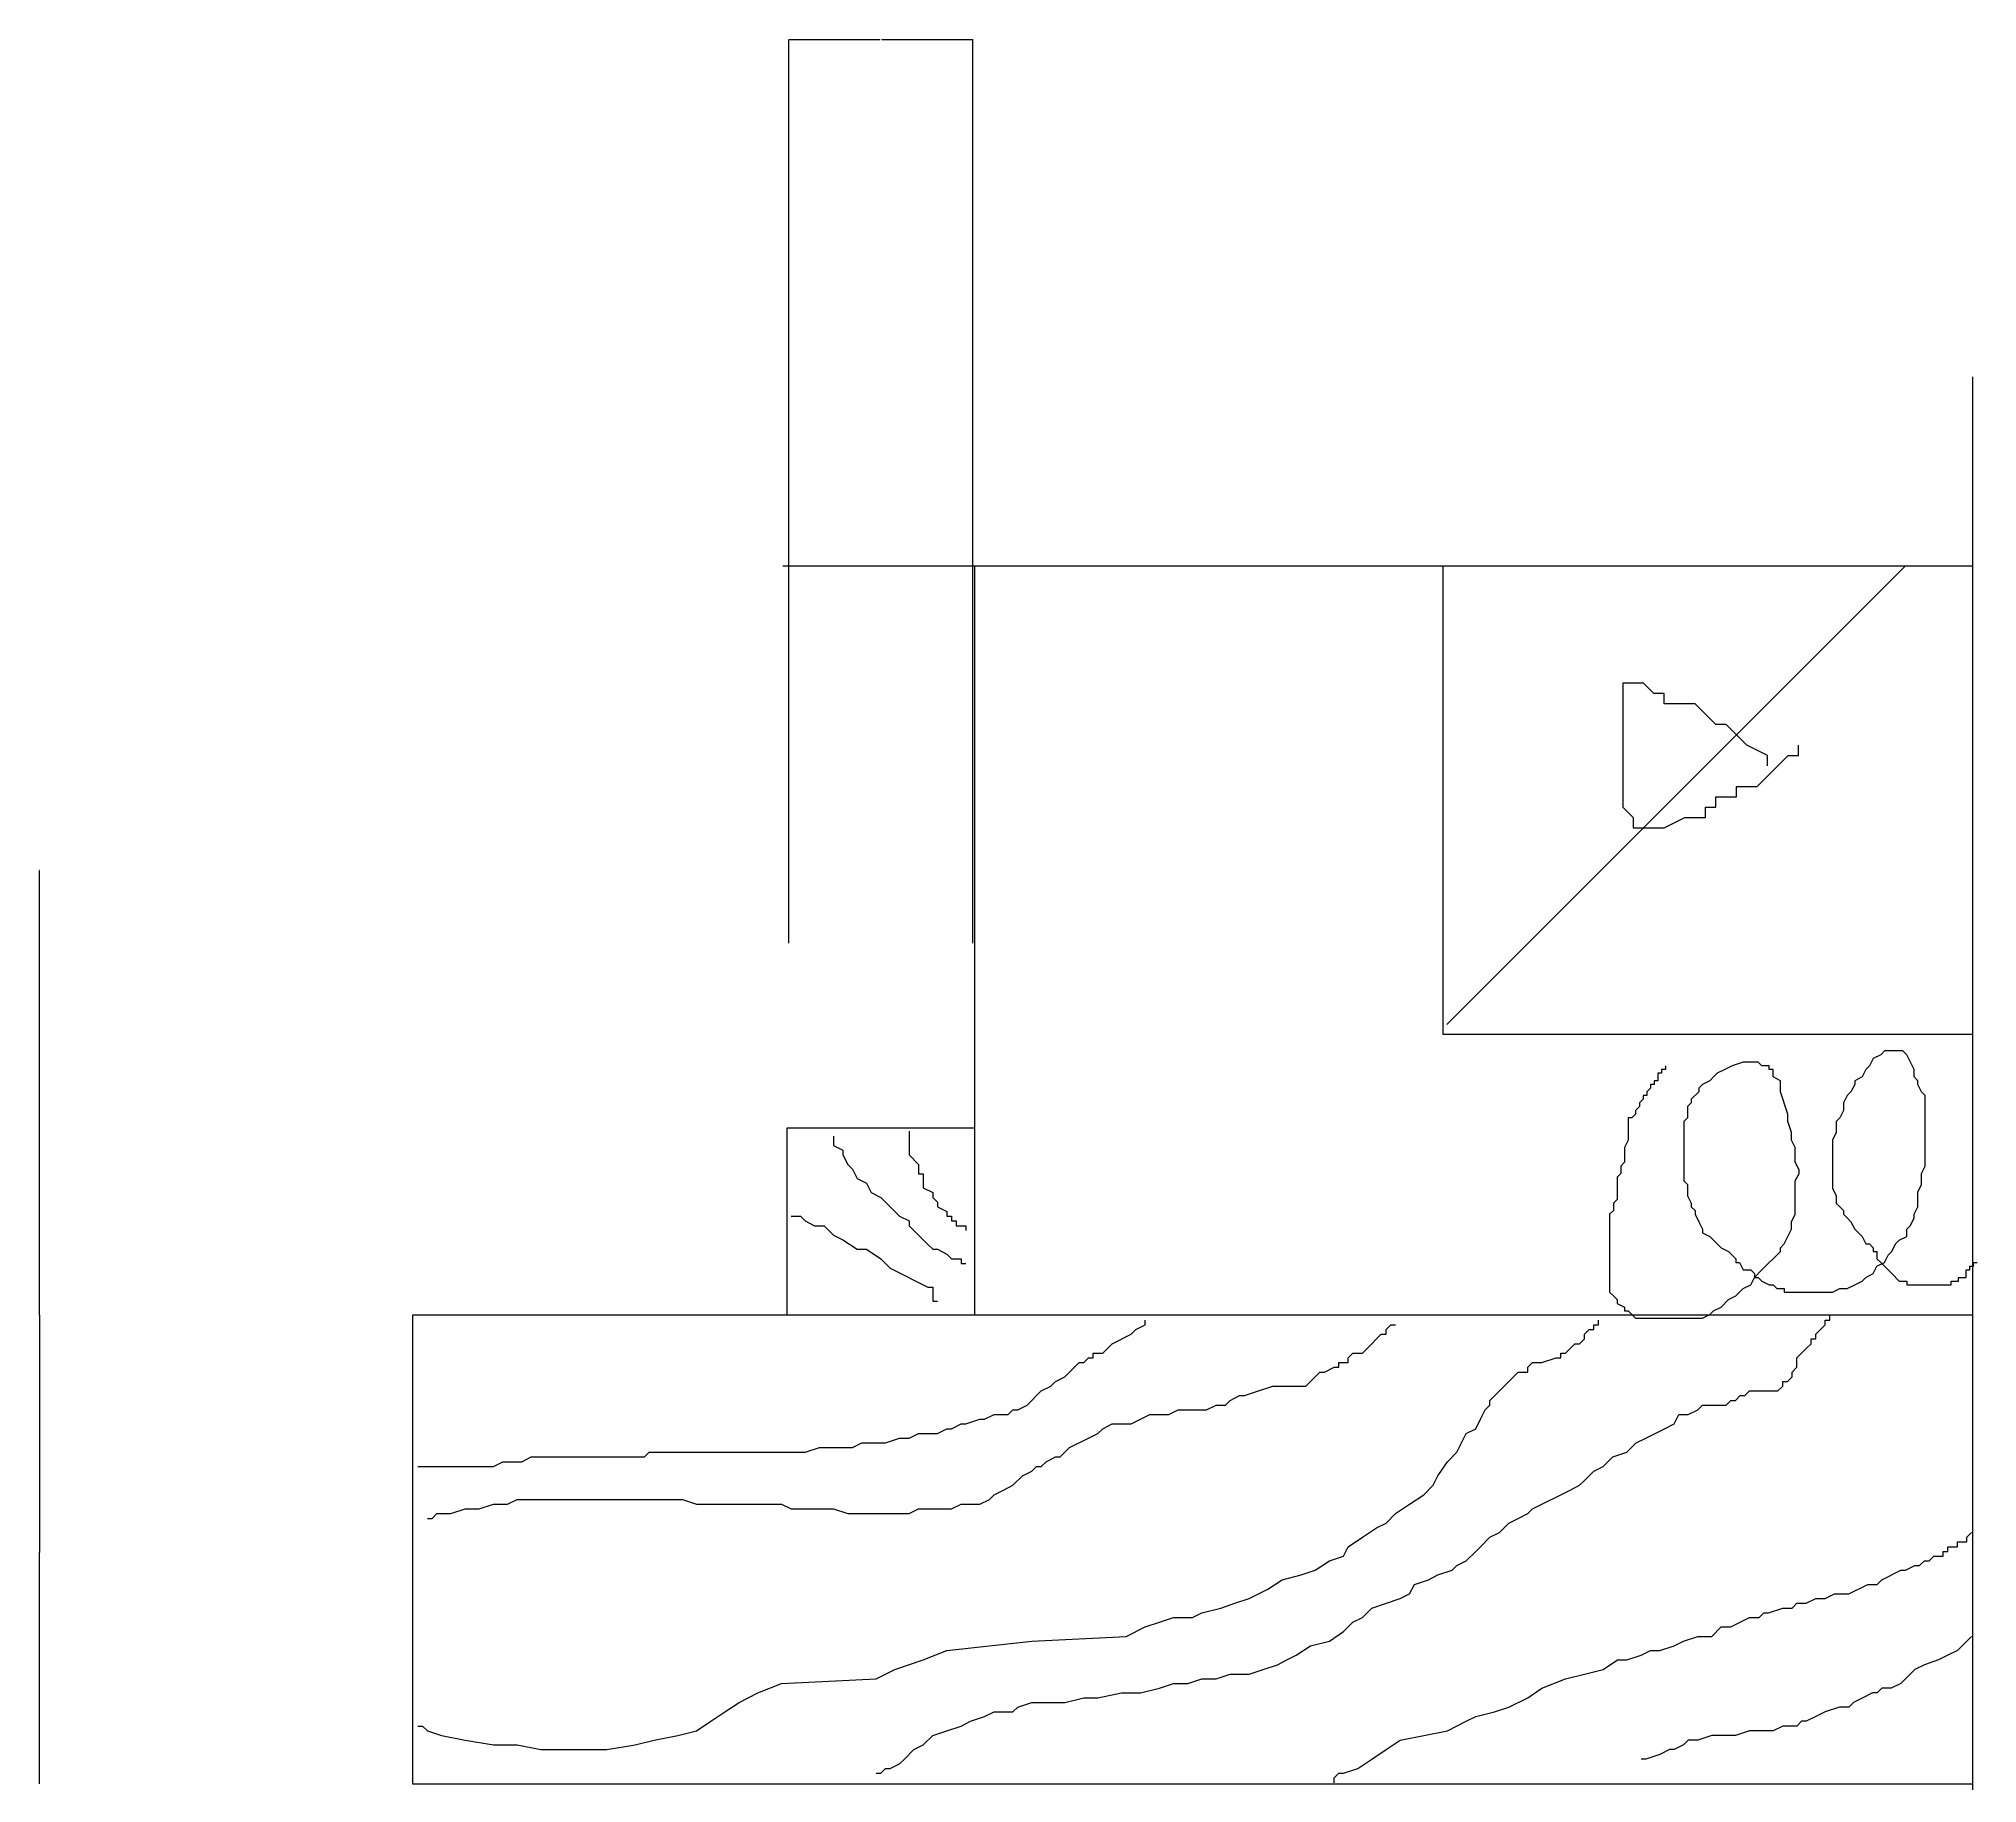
# Model space of a CAD drawing. Header units: metres. Extents: x 11444 to 31355, y -6738 to 16368.
# Drawn here: x 15639 to 17709, y 13963 to 15825 of the extents above; entities that cross this region are included whole.
import ezdxf

# ---------------------------------------------------------------- set-up
doc = ezdxf.new("R2010")
doc.units = ezdxf.units.M
doc.layers.add('LVTRY', color=6, linetype='Continuous')
doc.layers.add('WINDOW', color=3, linetype='Continuous')
doc.dimstyles.get("Standard").update_dxf_attribs({"dimtxt": 2.5, "dimasz": 2.5, "dimexe": 1.25, "dimexo": 0.625, "dimtad": 1, "dimcen": 2.5, "dimazin": 3, "dimtfac": 1, "dimtmove": 0, "dimatfit": 3})

# ---------------------------------------------------------------- blocks, each defined once
blk = doc.blocks.new('*D15')
for p, q in [((15639.93, 14462.13), (15639.93, 14208.84)), ((15639.68, 14208.84), (15639.43, 14208.84)), ((15639.93, 13962.13), (15639.93, 14208.84)), ((15639.93, 14208.84), (15639.93, 14208.84)), ((15640.18, 14208.84), (15640.43, 14208.84))]:
    blk.add_line(p, q)
at = {"layer": 'Defpoints'}
for p in [(15639.93, 14462.13), (15639.93, 14208.84), (15639.93, 13962.13)]:
    blk.add_point(p, dxfattribs=at)
at = {"layer": 'WINDOW', "insert": (15639.93, 14209.965), "char_height": 1, "attachment_point": 5}
blk.add_mtext('25', dxfattribs=at)
blk = doc.blocks.new('*D17')
for p, q in [((15639.68, 14936.87), (15639.43, 14936.87)), ((15639.93, 14666.59), (15639.93, 14936.87)), ((15639.93, 14462.13), (15639.93, 14936.87)), ((15639.93, 14936.87), (15639.93, 14936.87)), ((15640.18, 14936.87), (15640.43, 14936.87))]:
    blk.add_line(p, q)
at = {"layer": 'Defpoints'}
for p in [(15639.93, 14936.87), (15639.93, 14666.59), (15639.93, 14462.13)]:
    blk.add_point(p, dxfattribs=at)
at = {"layer": 'WINDOW', "insert": (15639.93, 14937.995), "char_height": 1, "attachment_point": 5}
blk.add_mtext('10', dxfattribs=at)
blk = doc.blocks.new('*D43')
for p, q in [((16439.99, 14859.52), (16439.99, 15824.04)), ((16440.24, 15824.04), (16537.225, 15824.04)), ((16539.225, 15824.04), (16636.21, 15824.04)), ((16636.46, 14859.52), (16636.46, 15824.04))]:
    blk.add_line(p, q)
at = {"layer": 'Defpoints'}
for p in [(16439.99, 15824.04), (16439.99, 14859.52), (16636.46, 14859.52)]:
    blk.add_point(p, dxfattribs=at)
at = {"layer": 'WINDOW', "insert": (16538.225, 15824.04), "char_height": 1, "attachment_point": 5}
blk.add_mtext('10', dxfattribs=at)

msp = doc.modelspace()

# ---------------------------------------------------------------- linework, layer by layer
at = {"layer": 'LVTRY'}
for p, q in [((17142.37, 14772.61), (17632.21, 15262.13)), ((17352.23, 15136.86), (17330.13, 15136.86)), ((17330.13, 15136.86), (17330.13, 15004.41)), ((17363.27, 15125.82), (17352.23, 15136.86)), ((17374.32, 15125.82), (17363.27, 15125.82)), ((17374.32, 15114.78), (17374.32, 15125.82)), ((17407.45, 15114.78), (17374.32, 15114.78)), ((17418.5, 15103.74), (17407.45, 15114.78)), ((17429.54, 15092.71), (17418.5, 15103.74)), ((17440.59, 15092.71), (17429.54, 15092.71)), ((17462.68, 15070.63), (17440.59, 15092.71)), ((17484.77, 15059.59), (17462.68, 15070.63)), ((17517.9, 15059.59), (17517.9, 15070.63)), ((17484.77, 15048.56), (17484.77, 15059.59)), ((17484.77, 15037.52), (17506.86, 15059.59)), ((17506.86, 15059.59), (17517.9, 15059.59)), ((17451.63, 15015.44), (17451.63, 15026.48)), ((17451.63, 15026.48), (17473.72, 15026.48)), ((17473.72, 15026.48), (17484.77, 15037.52)), ((17330.13, 15004.41), (17341.18, 14993.37)), ((17418.5, 14993.37), (17418.5, 15004.41)), ((17418.5, 15004.41), (17429.54, 15004.41)), ((17429.54, 15004.41), (17429.54, 15015.44)), ((17429.54, 15015.44), (17451.63, 15015.44)), ((17341.18, 14993.37), (17341.18, 14982.33)), ((17374.32, 14982.33), (17396.41, 14993.37)), ((17396.41, 14993.37), (17418.5, 14993.37)), ((17341.18, 14982.33), (17374.32, 14982.33)), ((17597.62, 14736.37), (17593.66, 14728.44)), ((17605.55, 14740.33), (17597.62, 14736.37)), ((17609.52, 14744.29), (17605.55, 14740.33)), ((17629.34, 14744.29), (17609.52, 14744.29)), ((17633.3, 14740.33), (17629.34, 14744.29)), ((17637.26, 14732.4), (17633.3, 14740.33)), ((17371.68, 14720.52), (17367.72, 14720.52)), ((17367.72, 14720.52), (17367.72, 14712.6)), ((17375.64, 14724.48), (17371.68, 14724.48)), ((17371.68, 14724.48), (17371.68, 14720.52)), ((17375.64, 14728.44), (17375.64, 14724.48)), ((17427.17, 14716.56), (17423.21, 14712.6)), ((17431.14, 14720.52), (17427.17, 14716.56)), ((17439.07, 14724.48), (17431.14, 14720.52)), ((17446.99, 14728.44), (17439.07, 14724.48)), ((17458.89, 14732.4), (17446.99, 14728.44)), ((17474.74, 14732.4), (17458.89, 14732.4)), ((17478.71, 14728.44), (17474.74, 14732.4)), ((17486.63, 14728.44), (17478.71, 14728.44)), ((17486.63, 14724.48), (17486.63, 14728.44)), ((17490.6, 14724.48), (17486.63, 14724.48)), ((17490.6, 14716.56), (17490.6, 14724.48)), ((17498.53, 14712.6), (17490.6, 14716.56)), ((17585.73, 14716.56), (17577.8, 14712.6)), ((17589.7, 14724.48), (17585.73, 14716.56)), ((17593.66, 14728.44), (17589.7, 14724.48)), ((17641.23, 14724.48), (17637.26, 14732.4)), ((17641.23, 14716.56), (17641.23, 14724.48)), ((17645.19, 14712.6), (17641.23, 14716.56)), ((17355.82, 14696.75), (17351.86, 14696.75)), ((17351.86, 14696.75), (17351.86, 14692.79)), ((17359.79, 14704.68), (17355.82, 14700.71)), ((17355.82, 14700.71), (17355.82, 14696.75)), ((17363.75, 14708.64), (17359.79, 14708.64)), ((17359.79, 14708.64), (17359.79, 14704.68)), ((17367.72, 14712.6), (17363.75, 14712.6)), ((17363.75, 14712.6), (17363.75, 14708.64)), ((17411.32, 14700.71), (17403.39, 14692.79)), ((17415.28, 14708.64), (17411.32, 14704.68)), ((17411.32, 14704.68), (17411.32, 14700.71)), ((17423.21, 14712.6), (17415.28, 14708.64)), ((17498.53, 14700.71), (17498.53, 14712.6)), ((17506.45, 14676.95), (17498.53, 14700.71)), ((17569.88, 14696.75), (17565.91, 14688.83)), ((17573.84, 14700.71), (17569.88, 14696.75)), ((17577.8, 14708.64), (17573.84, 14700.71)), ((17577.8, 14712.6), (17577.8, 14708.64)), ((17645.19, 14708.64), (17645.19, 14712.6)), ((17649.15, 14700.71), (17645.19, 14708.64)), ((17653.12, 14696.75), (17649.15, 14700.71)), ((17653.12, 14621.49), (17653.12, 14696.75)), ((17339.97, 14672.99), (17336, 14672.99)), ((17336, 14672.99), (17336, 14649.22)), ((17343.93, 14676.95), (17339.97, 14672.99)), ((17347.9, 14684.87), (17343.93, 14680.91)), ((17343.93, 14680.91), (17343.93, 14676.95)), ((17351.86, 14692.79), (17347.9, 14688.83)), ((17347.9, 14688.83), (17347.9, 14684.87)), ((17399.43, 14672.99), (17395.46, 14669.02)), ((17403.39, 14688.83), (17399.43, 14684.87)), ((17399.43, 14684.87), (17399.43, 14672.99)), ((17403.39, 14692.79), (17403.39, 14688.83)), ((17506.45, 14669.02), (17506.45, 14676.95)), ((17561.95, 14672.99), (17557.98, 14669.02)), ((17565.91, 14680.91), (17561.95, 14672.99)), ((17565.91, 14688.83), (17565.91, 14680.91)), ((16487.61, 14653.53), (16487.61, 14643.45)), ((16568.27, 14658.56), (16568.27, 14633.37)), ((17395.46, 14669.02), (17395.46, 14605.64)), ((17510.42, 14657.14), (17506.45, 14669.02)), ((17510.42, 14649.22), (17510.42, 14657.14)), ((17557.98, 14657.14), (17554.02, 14649.22)), ((17557.98, 14669.02), (17557.98, 14657.14)), ((16487.61, 14643.45), (16497.69, 14638.41)), ((16497.69, 14638.41), (16497.69, 14633.37)), ((16497.69, 14633.37), (16502.73, 14623.3)), ((16568.27, 14633.37), (16578.35, 14623.3)), ((17336, 14649.22), (17332.04, 14641.3)), ((17332.04, 14641.3), (17332.04, 14625.45)), ((17514.38, 14641.3), (17510.42, 14649.22)), ((17514.38, 14625.45), (17514.38, 14641.3)), ((17554.02, 14649.22), (17554.02, 14597.72)), ((16502.73, 14623.3), (16507.77, 14618.26)), ((16507.77, 14618.26), (16512.81, 14608.18)), ((16578.35, 14623.3), (16578.35, 14613.22)), ((16578.35, 14613.22), (16583.39, 14613.22)), ((16583.39, 14613.22), (16583.39, 14598.11)), ((17328.08, 14613.57), (17324.11, 14609.61)), ((17332.04, 14625.45), (17328.08, 14621.49)), ((17328.08, 14621.49), (17328.08, 14613.57)), ((17518.34, 14617.53), (17514.38, 14625.45)), ((17514.38, 14605.64), (17518.34, 14613.57)), ((17518.34, 14613.57), (17518.34, 14617.53)), ((17649.15, 14613.57), (17653.12, 14621.49)), ((17649.15, 14601.68), (17649.15, 14613.57)), ((16512.81, 14608.18), (16522.9, 14603.14)), ((16522.9, 14603.14), (16527.94, 14593.07)), ((16527.94, 14593.07), (16538.02, 14588.03)), ((16583.39, 14598.11), (16593.48, 14593.07)), ((16593.48, 14593.07), (16593.48, 14588.03)), ((17324.11, 14609.61), (17324.11, 14585.84)), ((17395.46, 14605.64), (17399.43, 14601.68)), ((17399.43, 14601.68), (17399.43, 14589.8)), ((17399.43, 14589.8), (17403.39, 14581.88)), ((17514.38, 14569.99), (17514.38, 14605.64)), ((17554.02, 14597.72), (17557.98, 14589.8)), ((17557.98, 14589.8), (17557.98, 14581.88)), ((17645.19, 14593.76), (17649.15, 14601.68)), ((17645.19, 14577.92), (17645.19, 14593.76)), ((16538.02, 14588.03), (16543.06, 14582.99)), ((16543.06, 14582.99), (16553.15, 14572.92)), ((16553.15, 14572.92), (16558.19, 14567.88)), ((16593.48, 14588.03), (16598.52, 14582.99)), ((16598.52, 14582.99), (16598.52, 14577.95)), ((16598.52, 14577.95), (16608.6, 14572.92)), ((16608.6, 14572.92), (16608.6, 14567.88)), ((17320.15, 14573.95), (17316.18, 14569.99)), ((17316.18, 14569.99), (17316.18, 14486.81)), ((17324.11, 14585.84), (17320.15, 14581.88)), ((17320.15, 14581.88), (17320.15, 14573.95)), ((17403.39, 14581.88), (17403.39, 14577.92)), ((17403.39, 14577.92), (17407.35, 14573.95)), ((17407.35, 14573.95), (17407.35, 14569.99)), ((17407.35, 14569.99), (17411.32, 14562.07)), ((17510.42, 14562.07), (17514.38, 14569.99)), ((17557.98, 14581.88), (17561.95, 14577.92)), ((17561.95, 14577.92), (17565.91, 14573.95)), ((17565.91, 14573.95), (17565.91, 14569.99)), ((17565.91, 14569.99), (17569.88, 14566.03)), ((17641.23, 14569.99), (17645.19, 14577.92)), ((17641.23, 14566.03), (17641.23, 14569.99)), ((16442.23, 14567.88), (16452.31, 14567.88)), ((16452.31, 14567.88), (16457.36, 14562.84)), ((16457.36, 14562.84), (16467.44, 14557.8)), ((16467.44, 14557.8), (16477.52, 14557.8)), ((16477.52, 14557.8), (16487.61, 14547.73)), ((16558.19, 14567.88), (16568.27, 14562.84)), ((16568.27, 14562.84), (16568.27, 14557.8)), ((16568.27, 14557.8), (16578.35, 14547.73)), ((16608.6, 14567.88), (16613.64, 14567.88)), ((16613.64, 14567.88), (16613.64, 14562.84)), ((16613.64, 14562.84), (16618.68, 14562.84)), ((16618.68, 14562.84), (16618.68, 14557.8)), ((16618.68, 14557.8), (16628.77, 14557.8)), ((16628.77, 14557.8), (16628.77, 14552.76)), ((17411.32, 14562.07), (17415.28, 14554.15)), ((17415.28, 14554.15), (17415.28, 14550.19)), ((17415.28, 14550.19), (17423.21, 14546.23)), ((17506.45, 14546.23), (17510.42, 14554.15)), ((17510.42, 14554.15), (17510.42, 14562.07)), ((17569.88, 14566.03), (17573.84, 14562.07)), ((17573.84, 14562.07), (17577.8, 14554.15)), ((17577.8, 14554.15), (17581.77, 14550.19)), ((17581.77, 14550.19), (17585.73, 14546.23)), ((17633.3, 14554.15), (17637.26, 14558.11)), ((17633.3, 14546.23), (17633.3, 14554.15)), ((17637.26, 14558.11), (17641.23, 14566.03)), ((16487.61, 14547.73), (16497.69, 14542.69)), ((16497.69, 14542.69), (16512.81, 14532.61)), ((16512.81, 14532.61), (16522.9, 14532.61)), ((16522.9, 14532.61), (16538.02, 14522.53)), ((16578.35, 14547.73), (16588.44, 14537.65)), ((16588.44, 14537.65), (16593.48, 14532.61)), ((16593.48, 14532.61), (16598.52, 14532.61)), ((16598.52, 14532.61), (16608.6, 14527.57)), ((16608.6, 14527.57), (16613.64, 14522.53)), ((17423.21, 14546.23), (17427.17, 14542.26)), ((17427.17, 14542.26), (17431.14, 14538.3)), ((17431.14, 14538.3), (17435.1, 14534.34)), ((17435.1, 14534.34), (17443.03, 14530.38)), ((17443.03, 14530.38), (17446.99, 14526.42)), ((17490.6, 14522.46), (17498.53, 14530.38)), ((17498.53, 14534.34), (17502.49, 14538.3)), ((17498.53, 14530.38), (17498.53, 14534.34)), ((17502.49, 14538.3), (17506.45, 14546.23)), ((17585.73, 14546.23), (17589.7, 14538.3)), ((17589.7, 14538.3), (17593.66, 14538.3)), ((17593.66, 14538.3), (17597.62, 14534.34)), ((17597.62, 14534.34), (17597.62, 14530.38)), ((17597.62, 14530.38), (17601.59, 14530.38)), ((17601.59, 14530.38), (17601.59, 14522.46)), ((17613.48, 14526.42), (17617.44, 14530.38)), ((17617.44, 14530.38), (17621.41, 14538.3)), ((17621.41, 14538.3), (17625.37, 14542.26)), ((17625.37, 14542.26), (17633.3, 14546.23)), ((16538.02, 14522.53), (16548.1, 14512.46)), ((16548.1, 14512.46), (16558.19, 14507.42)), ((16558.19, 14507.42), (16578.35, 14497.34)), ((16613.64, 14522.53), (16623.73, 14522.53)), ((16623.73, 14522.53), (16623.73, 14517.5)), ((16623.73, 14517.5), (16628.77, 14517.5)), ((17446.99, 14526.42), (17450.96, 14522.46)), ((17450.96, 14522.46), (17450.96, 14518.5)), ((17450.96, 14518.5), (17454.92, 14518.5)), ((17454.92, 14518.5), (17458.89, 14510.57)), ((17458.89, 14510.57), (17466.81, 14510.57)), ((17466.81, 14510.57), (17470.78, 14506.61)), ((17470.78, 14502.65), (17478.71, 14510.57)), ((17478.71, 14510.57), (17486.63, 14518.5)), ((17486.63, 14518.5), (17490.6, 14522.46)), ((17597.62, 14506.61), (17601.59, 14514.54)), ((17601.59, 14522.46), (17605.55, 14518.5)), ((17601.59, 14514.54), (17609.52, 14518.5)), ((17605.55, 14518.5), (17609.52, 14514.54)), ((17609.52, 14518.5), (17613.48, 14526.42)), ((17609.52, 14514.54), (17613.48, 14510.57)), ((17613.48, 14510.57), (17617.44, 14506.61)), ((17696.72, 14502.65), (17696.72, 14510.57)), ((17696.72, 14510.57), (17700.69, 14510.57)), ((17700.69, 14510.57), (17700.69, 14514.54)), ((17700.69, 14514.54), (17704.65, 14514.54)), ((17704.65, 14514.54), (17704.65, 14518.5)), ((17704.65, 14518.5), (17708.61, 14518.5)), ((16578.35, 14497.34), (16588.44, 14492.31)), ((16588.44, 14492.31), (16593.48, 14492.31)), ((16593.48, 14492.31), (16593.48, 14477.19)), ((17316.18, 14486.81), (17320.15, 14482.85)), ((17450.96, 14482.85), (17454.92, 14486.81)), ((17454.92, 14486.81), (17458.89, 14490.77)), ((17458.89, 14490.77), (17466.81, 14494.73)), ((17466.81, 14494.73), (17470.78, 14502.65)), ((17470.78, 14506.61), (17470.78, 14502.65)), ((17470.78, 14502.65), (17474.74, 14502.65)), ((17474.74, 14502.65), (17478.71, 14498.69)), ((17478.71, 14498.69), (17486.63, 14494.73)), ((17486.63, 14494.73), (17490.6, 14494.73)), ((17490.6, 14494.73), (17494.56, 14490.77)), ((17494.56, 14490.77), (17502.49, 14490.77)), ((17502.49, 14490.77), (17502.49, 14486.81)), ((17502.49, 14486.81), (17554.02, 14486.81)), ((17554.02, 14486.81), (17561.95, 14490.77)), ((17561.95, 14490.77), (17569.88, 14490.77)), ((17569.88, 14490.77), (17577.8, 14494.73)), ((17577.8, 14494.73), (17585.73, 14498.69)), ((17585.73, 14498.69), (17589.7, 14502.65)), ((17589.7, 14502.65), (17597.62, 14506.61)), ((17617.44, 14506.61), (17625.37, 14498.69)), ((17625.37, 14498.69), (17633.3, 14498.69)), ((17633.3, 14498.69), (17633.3, 14494.73)), ((17633.3, 14494.73), (17680.87, 14494.73)), ((17680.87, 14494.73), (17680.87, 14498.69)), ((17680.87, 14498.69), (17688.79, 14498.69)), ((17688.79, 14498.69), (17688.79, 14502.65)), ((17688.79, 14502.65), (17696.72, 14502.65)), ((16593.48, 14477.19), (16598.52, 14477.19)), ((17320.15, 14482.85), (17324.11, 14478.88)), ((17324.11, 14478.88), (17324.11, 14474.92)), ((17324.11, 14474.92), (17332.04, 14470.96)), ((17332.04, 14470.96), (17332.04, 14467)), ((17332.04, 14467), (17336, 14467)), ((17336, 14467), (17339.97, 14463.04)), ((17423.21, 14463.04), (17427.17, 14467)), ((17427.17, 14467), (17435.1, 14470.96)), ((17435.1, 14470.96), (17443.03, 14478.88)), ((17443.03, 14478.88), (17450.96, 14482.85)), ((16805.22, 14441.92), (16810.26, 14446.96)), ((16810.26, 14446.96), (16820.35, 14452)), ((16820.35, 14452), (16820.35, 14457.04)), ((17077.46, 14446.96), (17082.5, 14452)), ((17077.46, 14441.92), (17077.46, 14446.96)), ((17082.5, 14452), (17087.55, 14452)), ((17289.21, 14441.92), (17294.25, 14446.96)), ((17294.25, 14446.96), (17299.29, 14446.96)), ((17299.29, 14446.96), (17299.29, 14452)), ((17299.29, 14452), (17304.33, 14452)), ((17304.33, 14452), (17304.33, 14457.04)), ((17339.97, 14463.04), (17343.93, 14459.08)), ((17343.93, 14459.08), (17415.28, 14459.08)), ((17415.28, 14459.08), (17423.21, 14463.04)), ((17536.24, 14441.92), (17541.28, 14446.96)), ((17541.28, 14446.96), (17546.32, 14452)), ((17546.32, 14452), (17546.32, 14457.04)), ((17546.32, 14457.04), (17551.36, 14457.04)), ((17551.36, 14457.04), (17551.36, 14462.08)), ((16774.97, 14421.77), (16785.05, 14431.85)), ((16785.05, 14431.85), (16805.22, 14441.92)), ((17052.26, 14421.77), (17057.3, 14426.81)), ((17057.3, 14426.81), (17062.34, 14431.85)), ((17062.34, 14431.85), (17067.38, 14436.89)), ((17067.38, 14436.89), (17072.42, 14441.92)), ((17072.42, 14441.92), (17077.46, 14441.92)), ((17269.04, 14421.77), (17274.08, 14426.81)), ((17274.08, 14426.81), (17279.12, 14431.85)), ((17279.12, 14431.85), (17284.16, 14431.85)), ((17284.16, 14431.85), (17289.21, 14436.89)), ((17289.21, 14436.89), (17289.21, 14441.92)), ((17521.12, 14421.77), (17526.16, 14426.81)), ((17526.16, 14426.81), (17531.2, 14431.85)), ((17531.2, 14431.85), (17531.2, 14436.89)), ((17531.2, 14436.89), (17536.24, 14436.89)), ((17536.24, 14436.89), (17536.24, 14441.92)), ((16739.68, 14401.62), (16744.72, 14406.66)), ((16744.72, 14406.66), (16749.76, 14411.7)), ((16749.76, 14411.7), (16754.81, 14411.7)), ((16754.81, 14411.7), (16759.85, 14416.73)), ((16759.85, 14416.73), (16764.89, 14416.73)), ((16764.89, 14416.73), (16764.89, 14421.77)), ((16764.89, 14421.77), (16774.97, 14421.77)), ((17011.92, 14401.62), (17022.01, 14406.66)), ((17022.01, 14406.66), (17027.05, 14406.66)), ((17027.05, 14406.66), (17027.05, 14411.7)), ((17027.05, 14411.7), (17037.13, 14411.7)), ((17037.13, 14416.73), (17042.17, 14421.77)), ((17037.13, 14411.7), (17037.13, 14416.73)), ((17042.17, 14421.77), (17052.26, 14421.77)), ((17228.71, 14406.66), (17233.75, 14411.7)), ((17228.71, 14401.62), (17228.71, 14406.66)), ((17233.75, 14411.7), (17243.83, 14411.7)), ((17243.83, 14411.7), (17258.96, 14416.73)), ((17258.96, 14416.73), (17264, 14416.73)), ((17264, 14416.73), (17264, 14421.77)), ((17264, 14421.77), (17269.04, 14421.77)), ((17511.03, 14401.62), (17516.07, 14406.66)), ((17516.07, 14416.73), (17521.12, 14421.77)), ((17516.07, 14406.66), (17516.07, 14416.73)), ((16709.43, 14381.47), (16719.52, 14386.51)), ((16719.52, 14386.51), (16724.56, 14391.54)), ((16724.56, 14391.54), (16734.64, 14396.58)), ((16734.64, 14396.58), (16739.68, 14401.62)), ((16941.34, 14381.47), (16956.47, 14386.51)), ((16956.47, 14386.51), (16991.76, 14386.51)), ((16991.76, 14386.51), (16996.8, 14391.54)), ((16996.8, 14391.54), (17001.84, 14396.58)), ((17001.84, 14396.58), (17006.88, 14401.62)), ((17006.88, 14401.62), (17011.92, 14401.62)), ((17198.46, 14381.47), (17203.5, 14386.51)), ((17203.5, 14386.51), (17208.54, 14391.54)), ((17208.54, 14391.54), (17213.58, 14396.58)), ((17213.58, 14396.58), (17218.63, 14401.62)), ((17218.63, 14401.62), (17228.71, 14401.62)), ((17495.91, 14381.47), (17500.95, 14386.51)), ((17500.95, 14386.51), (17500.95, 14391.54)), ((17500.95, 14391.54), (17505.99, 14391.54)), ((17505.99, 14391.54), (17511.03, 14396.58)), ((17511.03, 14396.58), (17511.03, 14401.62)), ((16684.22, 14361.32), (16694.31, 14366.35)), ((16694.31, 14366.35), (16699.35, 14371.39)), ((16699.35, 14371.39), (16704.39, 14376.43)), ((16704.39, 14376.43), (16709.43, 14381.47)), ((16885.89, 14361.32), (16895.97, 14366.35)), ((16895.97, 14366.35), (16906.05, 14366.35)), ((16906.05, 14366.35), (16911.09, 14371.39)), ((16911.09, 14371.39), (16921.18, 14376.43)), ((16921.18, 14376.43), (16926.22, 14376.43)), ((16926.22, 14376.43), (16941.34, 14381.47)), ((17183.33, 14361.32), (17188.38, 14366.35)), ((17188.38, 14371.39), (17198.46, 14381.47)), ((17188.38, 14366.35), (17188.38, 14371.39)), ((17410.2, 14361.32), (17415.24, 14366.35)), ((17415.24, 14366.35), (17440.45, 14366.35)), ((17440.45, 14366.35), (17445.49, 14371.39)), ((17445.49, 14371.39), (17450.53, 14371.39)), ((17450.53, 14371.39), (17455.58, 14376.43)), ((17455.58, 14376.43), (17460.62, 14376.43)), ((17460.62, 14376.43), (17465.66, 14381.47)), ((17465.66, 14381.47), (17495.91, 14381.47)), ((16613.64, 14341.16), (16623.73, 14346.2)), ((16623.73, 14346.2), (16628.77, 14346.2)), ((16628.77, 14346.2), (16643.89, 14351.24)), ((16643.89, 14351.24), (16648.93, 14351.24)), ((16648.93, 14351.24), (16659.02, 14356.28)), ((16659.02, 14356.28), (16674.14, 14356.28)), ((16674.14, 14356.28), (16679.18, 14361.32)), ((16679.18, 14361.32), (16684.22, 14361.32)), ((16774.97, 14341.16), (16785.05, 14346.2)), ((16785.05, 14346.2), (16805.22, 14346.2)), ((16805.22, 14346.2), (16815.3, 14351.24)), ((16815.3, 14351.24), (16825.39, 14356.28)), ((16825.39, 14356.28), (16845.55, 14356.28)), ((16845.55, 14356.28), (16855.64, 14361.32)), ((16855.64, 14361.32), (16885.89, 14361.32)), ((17173.25, 14341.16), (17178.29, 14351.24)), ((17178.29, 14351.24), (17183.33, 14361.32)), ((17374.91, 14341.16), (17385, 14346.2)), ((17385, 14346.2), (17390.04, 14356.28)), ((17390.04, 14356.28), (17400.12, 14356.28)), ((17400.12, 14356.28), (17410.2, 14361.32)), ((16457.36, 14315.97), (16472.48, 14321.01)), ((16472.48, 14321.01), (16507.77, 14321.01)), ((16507.77, 14321.01), (16517.85, 14326.05)), ((16517.85, 14326.05), (16543.06, 14326.05)), ((16543.06, 14326.05), (16558.19, 14331.09)), ((16558.19, 14331.09), (16568.27, 14331.09)), ((16568.27, 14331.09), (16578.35, 14336.12)), ((16578.35, 14336.12), (16598.52, 14336.12)), ((16598.52, 14336.12), (16608.6, 14341.16)), ((16608.6, 14341.16), (16613.64, 14341.16)), ((16734.64, 14315.97), (16739.68, 14321.01)), ((16739.68, 14321.01), (16759.85, 14331.09)), ((16759.85, 14331.09), (16769.93, 14336.12)), ((16769.93, 14336.12), (16774.97, 14341.16)), ((17153.09, 14315.97), (17163.17, 14336.12)), ((17163.17, 14336.12), (17173.25, 14341.16)), ((17334.58, 14315.97), (17344.66, 14326.05)), ((17344.66, 14326.05), (17354.75, 14331.09)), ((17354.75, 14331.09), (17364.83, 14336.12)), ((17364.83, 14336.12), (17374.91, 14341.16)), ((16043.95, 14300.86), (16124.62, 14300.86)), ((16124.62, 14300.86), (16134.7, 14305.9)), ((16134.7, 14305.9), (16154.87, 14305.9)), ((16154.87, 14305.9), (16164.95, 14310.93)), ((16164.95, 14310.93), (16285.94, 14310.93)), ((16285.94, 14310.93), (16290.99, 14315.97)), ((16290.99, 14315.97), (16457.36, 14315.97)), ((16699.35, 14295.82), (16704.39, 14300.86)), ((16704.39, 14300.86), (16709.43, 14300.86)), ((16709.43, 14300.86), (16714.47, 14305.9)), ((16714.47, 14305.9), (16724.56, 14310.93)), ((16724.56, 14310.93), (16729.6, 14310.93)), ((16729.6, 14310.93), (16734.64, 14315.97)), ((17132.92, 14290.78), (17143, 14305.9)), ((17143, 14305.9), (17153.09, 14315.97)), ((17299.29, 14295.82), (17309.37, 14300.86)), ((17309.37, 14300.86), (17319.46, 14310.93)), ((17319.46, 14310.93), (17334.58, 14315.97)), ((16669.1, 14275.67), (16679.18, 14280.71)), ((16679.18, 14280.71), (16689.27, 14290.78)), ((16689.27, 14290.78), (16699.35, 14295.82)), ((17117.79, 14270.63), (17127.88, 14280.71)), ((17127.88, 14280.71), (17132.92, 14290.78)), ((17274.08, 14275.67), (17284.16, 14280.71)), ((17284.16, 14280.71), (17289.21, 14285.74)), ((17289.21, 14285.74), (17294.25, 14290.78)), ((17294.25, 14290.78), (17299.29, 14295.82)), ((16109.49, 14255.51), (16124.62, 14260.55)), ((16124.62, 14260.55), (16139.74, 14260.55)), ((16139.74, 14260.55), (16149.82, 14265.59)), ((16149.82, 14265.59), (16326.28, 14265.59)), ((16326.28, 14265.59), (16341.4, 14260.55)), ((16341.4, 14260.55), (16432.15, 14260.55)), ((16432.15, 14260.55), (16442.23, 14255.51)), ((16613.64, 14255.51), (16623.73, 14260.55)), ((16623.73, 14260.55), (16643.89, 14260.55)), ((16643.89, 14260.55), (16653.98, 14265.59)), ((16653.98, 14265.59), (16659.02, 14270.63)), ((16659.02, 14270.63), (16669.1, 14275.67)), ((17087.55, 14250.48), (17102.67, 14260.55)), ((17102.67, 14260.55), (17117.79, 14270.63)), ((17233.75, 14255.51), (17243.83, 14260.55)), ((17243.83, 14260.55), (17264, 14270.63)), ((17264, 14270.63), (17274.08, 14275.67)), ((16054.04, 14245.44), (16059.08, 14245.44)), ((16059.08, 14245.44), (16064.12, 14250.48)), ((16064.12, 14250.48), (16079.24, 14250.48)), ((16079.24, 14250.48), (16094.37, 14255.51)), ((16094.37, 14255.51), (16109.49, 14255.51)), ((16442.23, 14255.51), (16487.61, 14255.51)), ((16487.61, 14255.51), (16502.73, 14250.48)), ((16502.73, 14250.48), (16568.27, 14250.48)), ((16568.27, 14250.48), (16578.35, 14255.51)), ((16578.35, 14255.51), (16613.64, 14255.51)), ((17067.38, 14235.36), (17077.46, 14240.4)), ((17077.46, 14240.4), (17087.55, 14250.48)), ((17198.46, 14230.32), (17208.54, 14240.4)), ((17208.54, 14240.4), (17218.63, 14245.44)), ((17218.63, 14245.44), (17228.71, 14250.48)), ((17228.71, 14250.48), (17233.75, 14255.51)), ((17037.13, 14215.21), (17052.26, 14225.29)), ((17052.26, 14225.29), (17067.38, 14235.36)), ((17178.29, 14215.21), (17188.38, 14225.29)), ((17188.38, 14225.29), (17198.46, 14230.32)), ((17687.49, 14215.21), (17687.49, 14220.25)), ((17687.49, 14220.25), (17697.57, 14220.25)), ((17697.57, 14225.29), (17702.61, 14230.32)), ((17697.57, 14220.25), (17697.57, 14225.29)), ((17001.84, 14190.02), (17016.96, 14200.1)), ((17016.96, 14200.1), (17032.09, 14205.13)), ((17032.09, 14205.13), (17037.13, 14215.21)), ((17153.09, 14195.06), (17163.17, 14200.1)), ((17163.17, 14200.1), (17173.25, 14210.17)), ((17173.25, 14210.17), (17178.29, 14215.21)), ((17647.15, 14195.06), (17652.2, 14200.1)), ((17652.2, 14200.1), (17657.24, 14200.1)), ((17657.24, 14200.1), (17662.28, 14205.13)), ((17662.28, 14205.13), (17672.36, 14205.13)), ((17672.36, 14205.13), (17672.36, 14210.17)), ((17672.36, 14210.17), (17677.4, 14210.17)), ((17677.4, 14210.17), (17677.4, 14215.21)), ((17677.4, 14215.21), (17687.49, 14215.21)), ((16951.42, 14169.87), (16966.55, 14179.94)), ((16966.55, 14179.94), (16986.72, 14184.98)), ((16986.72, 14184.98), (17001.84, 14190.02)), ((17107.71, 14174.9), (17122.84, 14179.94)), ((17122.84, 14179.94), (17132.92, 14184.98)), ((17132.92, 14184.98), (17148.04, 14190.02)), ((17148.04, 14190.02), (17153.09, 14195.06)), ((17601.78, 14174.9), (17606.82, 14179.94)), ((17606.82, 14179.94), (17626.99, 14190.02)), ((17626.99, 14190.02), (17632.03, 14190.02)), ((17632.03, 14190.02), (17642.11, 14195.06)), ((17642.11, 14195.06), (17647.15, 14195.06)), ((16916.13, 14154.75), (16931.26, 14159.79)), ((16931.26, 14159.79), (16951.42, 14169.87)), ((17062.34, 14149.71), (17092.59, 14159.79)), ((17092.59, 14159.79), (17102.67, 14164.83)), ((17102.67, 14164.83), (17107.71, 14174.9)), ((17526.16, 14154.75), (17536.24, 14159.79)), ((17536.24, 14159.79), (17546.32, 14159.79)), ((17546.32, 14159.79), (17556.41, 14164.83)), ((17556.41, 14164.83), (17571.53, 14164.83)), ((17571.53, 14164.83), (17591.7, 14174.9)), ((17591.7, 14174.9), (17601.78, 14174.9)), ((16820.35, 14129.56), (16835.47, 14134.6)), ((16835.47, 14134.6), (16850.59, 14139.64)), ((16850.59, 14139.64), (16870.76, 14139.64)), ((16870.76, 14139.64), (16880.84, 14144.68)), ((16880.84, 14144.68), (16901.01, 14149.71)), ((16901.01, 14149.71), (16916.13, 14154.75)), ((17032.09, 14124.52), (17042.17, 14134.6)), ((17042.17, 14134.6), (17052.26, 14139.64)), ((17052.26, 14139.64), (17062.34, 14149.71)), ((17445.49, 14129.56), (17465.66, 14139.64)), ((17465.66, 14139.64), (17475.74, 14139.64)), ((17475.74, 14139.64), (17480.78, 14144.68)), ((17480.78, 14144.68), (17485.83, 14144.68)), ((17485.83, 14144.68), (17500.95, 14149.71)), ((17500.95, 14149.71), (17511.03, 14149.71)), ((17511.03, 14149.71), (17516.07, 14154.75)), ((17516.07, 14154.75), (17526.16, 14154.75)), ((16608.6, 14104.37), (16699.35, 14114.45)), ((16699.35, 14114.45), (16800.18, 14119.49)), ((16800.18, 14119.49), (16820.35, 14129.56)), ((16996.8, 14109.41), (17016.96, 14114.45)), ((17016.96, 14114.45), (17032.09, 14124.52)), ((17385, 14109.41), (17395.08, 14114.45)), ((17395.08, 14114.45), (17410.2, 14119.49)), ((17410.2, 14119.49), (17425.33, 14119.49)), ((17425.33, 14119.49), (17435.41, 14129.56)), ((17435.41, 14129.56), (17445.49, 14129.56)), ((17697.57, 14114.45), (17692.53, 14109.41)), ((17702.61, 14119.49), (17697.57, 14114.45)), ((16553.15, 14084.22), (16583.39, 14094.3)), ((16583.39, 14094.3), (16608.6, 14104.37)), ((16961.51, 14089.26), (16971.59, 14094.3)), ((16971.59, 14094.3), (16981.67, 14099.33)), ((16981.67, 14099.33), (16996.8, 14109.41)), ((17309.37, 14084.22), (17324.5, 14094.3)), ((17324.5, 14094.3), (17334.58, 14094.3)), ((17334.58, 14094.3), (17349.7, 14099.33)), ((17349.7, 14099.33), (17359.79, 14104.37)), ((17359.79, 14104.37), (17369.87, 14104.37)), ((17369.87, 14104.37), (17385, 14109.41)), ((17667.32, 14094.3), (17652.2, 14089.26)), ((17677.4, 14099.33), (17667.32, 14094.3)), ((17687.49, 14104.37), (17677.4, 14099.33)), ((17692.53, 14109.41), (17687.49, 14104.37)), ((16432.15, 14069.1), (16532.98, 14074.14)), ((16532.98, 14074.14), (16553.15, 14084.22)), ((16865.72, 14069.1), (16880.84, 14074.14)), ((16880.84, 14074.14), (16895.97, 14074.14)), ((16895.97, 14074.14), (16911.09, 14079.18)), ((16911.09, 14079.18), (16931.26, 14079.18)), ((16931.26, 14079.18), (16946.38, 14084.22)), ((16946.38, 14084.22), (16961.51, 14089.26)), ((17243.83, 14064.07), (17269.04, 14074.14)), ((17269.04, 14074.14), (17289.21, 14079.18)), ((17289.21, 14079.18), (17309.37, 14084.22)), ((17632.03, 14074.14), (17626.99, 14069.1)), ((17642.11, 14084.22), (17632.03, 14074.14)), ((17652.2, 14089.26), (17642.11, 14084.22)), ((16386.78, 14048.95), (16406.94, 14059.03)), ((16406.94, 14059.03), (16432.15, 14069.1)), ((16734.64, 14048.95), (16754.81, 14053.99)), ((16754.81, 14053.99), (16769.93, 14053.99)), ((16769.93, 14053.99), (16795.14, 14059.03)), ((16795.14, 14059.03), (16815.3, 14059.03)), ((16815.3, 14059.03), (16835.47, 14064.07)), ((16835.47, 14064.07), (16850.59, 14069.1)), ((16850.59, 14069.1), (16865.72, 14069.1)), ((17208.54, 14043.91), (17228.71, 14053.99)), ((17228.71, 14053.99), (17243.83, 14064.07)), ((17586.66, 14053.99), (17576.57, 14048.95)), ((17596.74, 14059.03), (17586.66, 14053.99)), ((17601.78, 14059.03), (17596.74, 14059.03)), ((17606.82, 14064.07), (17601.78, 14059.03)), ((17616.9, 14064.07), (17606.82, 14064.07)), ((17626.99, 14069.1), (17616.9, 14064.07)), ((16356.53, 14028.8), (16371.65, 14038.88)), ((16371.65, 14038.88), (16386.78, 14048.95)), ((16633.81, 14028.8), (16648.93, 14033.84)), ((16648.93, 14033.84), (16659.02, 14038.88)), ((16659.02, 14038.88), (16679.18, 14038.88)), ((16679.18, 14038.88), (16684.22, 14043.91)), ((16684.22, 14043.91), (16699.35, 14048.95)), ((16699.35, 14048.95), (16734.64, 14048.95)), ((17163.17, 14028.8), (17173.25, 14033.84)), ((17173.25, 14033.84), (17193.42, 14038.88)), ((17193.42, 14038.88), (17208.54, 14043.91)), ((17536.24, 14033.84), (17526.16, 14028.8)), ((17546.32, 14038.88), (17536.24, 14033.84)), ((17561.45, 14043.91), (17546.32, 14038.88)), ((17571.53, 14043.91), (17561.45, 14043.91)), ((17576.57, 14048.95), (17571.53, 14043.91)), ((16043.95, 14023.76), (16048.99, 14023.76)), ((16048.99, 14023.76), (16054.04, 14018.72)), ((16054.04, 14018.72), (16069.16, 14013.69)), ((16069.16, 14013.69), (16094.37, 14008.65)), ((16296.03, 14008.65), (16321.24, 14013.69)), ((16321.24, 14013.69), (16341.4, 14018.72)), ((16341.4, 14018.72), (16356.53, 14028.8)), ((16583.39, 14003.61), (16593.48, 14013.69)), ((16593.48, 14013.69), (16608.6, 14018.72)), ((16608.6, 14018.72), (16623.73, 14023.76)), ((16623.73, 14023.76), (16633.81, 14028.8)), ((17092.59, 14008.65), (17117.79, 14013.69)), ((17117.79, 14013.69), (17143, 14018.72)), ((17143, 14018.72), (17163.17, 14028.8)), ((17425.33, 14013.69), (17410.2, 14008.65)), ((17450.53, 14013.69), (17425.33, 14013.69)), ((17465.66, 14018.72), (17450.53, 14013.69)), ((17490.87, 14018.72), (17465.66, 14018.72)), ((17500.95, 14023.76), (17490.87, 14018.72)), ((17516.07, 14023.76), (17500.95, 14023.76)), ((17521.12, 14028.8), (17516.07, 14023.76)), ((17526.16, 14028.8), (17521.12, 14028.8)), ((16094.37, 14008.65), (16124.62, 14003.61)), ((16124.62, 14003.61), (16149.82, 14003.61)), ((16149.82, 14003.61), (16175.03, 13998.57)), ((16175.03, 13998.57), (16245.61, 13998.57)), ((16245.61, 13998.57), (16275.86, 14003.61)), ((16275.86, 14003.61), (16296.03, 14008.65)), ((16563.23, 13988.49), (16573.31, 13998.57)), ((16573.31, 13998.57), (16583.39, 14003.61)), ((17062.34, 13988.49), (17077.46, 13998.57)), ((17077.46, 13998.57), (17092.59, 14008.65)), ((17369.87, 13993.53), (17354.75, 13988.49)), ((17379.95, 13998.57), (17369.87, 13993.53)), ((17385, 13998.57), (17379.95, 13998.57)), ((17395.08, 14003.61), (17385, 13998.57)), ((17400.12, 14008.65), (17395.08, 14003.61)), ((17410.2, 14008.65), (17400.12, 14008.65)), ((16532.98, 13973.38), (16538.02, 13973.38)), ((16538.02, 13973.38), (16543.06, 13978.42)), ((16543.06, 13978.42), (16548.1, 13978.42)), ((16548.1, 13978.42), (16558.19, 13983.46)), ((16558.19, 13983.46), (16563.23, 13988.49)), ((17022.01, 13968.34), (17027.05, 13973.38)), ((17027.05, 13973.38), (17032.09, 13973.38)), ((17032.09, 13973.38), (17047.21, 13978.42)), ((17047.21, 13978.42), (17062.34, 13988.49)), ((17354.75, 13988.49), (17349.7, 13988.49)), ((17022.01, 13963.3), (17022.01, 13968.34))]:
    msp.add_line(p, q, dxfattribs=at)
at = {"layer": 'WINDOW'}
for p, q in [((17703.6, 15463.71), (17703.6, 12864.47)), ((16433.68, 15262.13), (17703.6, 15262.13)), ((16638.23, 15262.13), (16638.23, 14662.13))]:
    msp.add_line(p, q, dxfattribs=at)
for points in [[(17138.23, 15262.13), (17138.23, 14762.13), (17703.6, 14762.13)], [(16438.23, 14462.13), (16438.23, 14662.13), (16638.23, 14662.13), (16638.23, 14462.13)], [(17703.6, 14462.13), (16038.23, 14462.13), (16038.23, 13962.13), (17703.6, 13962.13)]]:
    msp.add_lwpolyline(points, dxfattribs=at)

# ---------------------------------------------------------------- dimensions: what is measured, and where the dimension line sits
for base, p1, p2, text, picture, middle in [((16439.99, 15824.04), (16439.99, 14859.52), (16636.46, 14859.52), '10', '*D43', (16538.225, 15824.04)), ((15639.93, 14936.87), (15639.93, 14666.59), (15639.93, 14462.13), '10', '*D17', (15639.93, 14937.995)), ((15639.93, 14208.84), (15639.93, 14462.13), (15639.93, 13962.13), '25', '*D15', (15639.93, 14209.965))]:
    dim = msp.add_linear_dim(base=base, p1=p1, p2=p2, text=text, dimstyle='Standard', dxfattribs=at)
    dim.commit()
    dim.dimension.update_dxf_attribs({"geometry": picture, "text_midpoint": middle})

doc.saveas('drawing.dxf')
